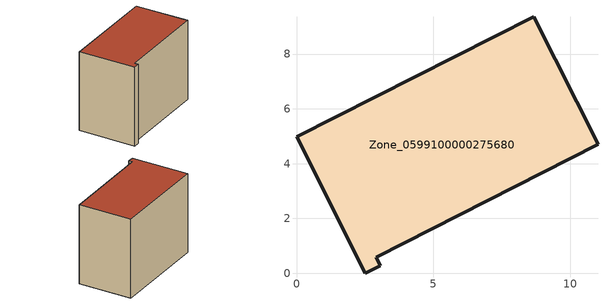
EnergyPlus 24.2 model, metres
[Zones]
Zone_0599100000275680
 floor ground (C_G): 0,4.99 8.66,9.36 11.01,4.71 2.9,0.59 3.06,0.28 2.51,0 z3.34
 wall outside (C_F): 2.51,0 3.06,0.28 2.9,0.59 11.01,4.71 8.66,9.36 0,4.99 2.51,0 z3.34:11.11
 roof outside (C_R): 8.66,9.36 0,4.99 2.51,0 3.06,0.28 2.9,0.59 11.01,4.71 z11.11
[BUILDING]
Pand.0599100000275680: North Axis=0; Terrain=City; Loads Convergence Tolerance Value=0.04; Temperature Convergence Tolerance Value=0.4; Solar Distribution=FullExterior; Maximum Number of Warmup Days=25; Minimum Number of Warmup Days=1
[Site:Location]
Rotterdam.The.Hague.AP_ZH_NLD Design_Conditions: Latitude=51.96; Longitude=4.45; Time Zone=1; Elevation=-4.5
[SITE:GROUNDTEMPERATURE:BUILDINGSURFACE]
18, 18, 18, 18, 18, 18, 18, 18, 18, 18, 18, 18
[MATERIAL] Thermal Absorptance=0.9; Solar Absorptance=0.7; Visible Absorptance=0.7
Name | Roughness | Thickness | Conductivity | Density | Specific Heat
G.TI.1992-2005 | MediumSmooth | 0.15 | 0.06 | 540 | 1210
F.TI.1992-2005 | Rough | 0.3 | 0.12 | 1920 | 840
R.TI.1992-2005 | MediumRough | 0.2 | 0.08 | 1500 | 1000
[CONSTRUCTION]
C_G: G.TI.1992-2005
C_F: F.TI.1992-2005
C_R: R.TI.1992-2005
[ZONE]
Zone_0599100000275680: Type=1; Multiplier=1; Ceiling Height=Autocalculate; Volume=Autocalculate; Floor Area=autocalculate; Part of Total Floor Area=Yes
[ZONEINFILTRATION:DESIGNFLOWRATE]
Infil_Zone_0599100000275680: Zone or ZoneList or Space or SpaceList=Zone_0599100000275680; Schedule=AlwaysOn; Design Flow Rate Calculation Method=Flow/Area; Flow Rate per Floor Area=0.0015; Constant Term Coefficient=1; Temperature Term Coefficient=0; Velocity Term Coefficient=0; Velocity Squared Term Coefficient=0
[HVACTEMPLATE:ZONE:IDEALLOADSAIRSYSTEM]
Zone_0599100000275680: Maximum Heating Supply Air Temperature=50; Minimum Cooling Supply Air Temperature=13; Maximum Heating Supply Air Humidity Ratio=0.0156; Minimum Cooling Supply Air Humidity Ratio=0.0077; Heating Limit=NoLimit; Cooling Limit=NoLimit; Dehumidification Control Type=ConstantSensibleHeatRatio; Cooling Sensible Heat Ratio=0.7; Dehumidification Setpoint=60; Humidification Control Type=None; Humidification Setpoint=30; Outdoor Air Method=None; Outdoor Air Flow Rate per Person=0.00944; Outdoor Air Flow Rate per Zone Floor Area=0; Outdoor Air Flow Rate per Zone=0; Demand Controlled Ventilation Type=None; Outdoor Air Economizer Type=NoEconomizer; Heat Recovery Type=None; Sensible Heat Recovery Effectiveness=0.7; Latent Heat Recovery Effectiveness=0.65
[ZONECONTROL:THERMOSTAT]
ThermostatControl_Zone_0599100000275680: Zone or ZoneList=Zone_0599100000275680; Control Type Schedule=DualSetpointControlType; Control 1=Thermostat_Zone_0599100000275680; Temperature Difference Between Cutout And Setpoint=0
[THERMOSTATSETPOINT:DUALSETPOINT]
Thermostat_Zone_0599100000275680: Heating Setpoint Temperature Schedule=HeatingSetpoint_Zone_0599100000275680; Cooling Setpoint Temperature Schedule=CoolingSetpoint_Zone_0599100000275680
[SCHEDULE:COMPACT]
HeatingSetpoint_Zone_0599100000275680: Through: 12/31, For: AllDays, Until: 24:00, 21
CoolingSetpoint_Zone_0599100000275680: Through: 12/31, For: AllDays, Until: 24:00, 24
DualSetpointControlType: Through: 12/31, For: AllDays, Until: 24:00, 4
AlwaysOn: Through: 12/31, For: AllDays, Until: 24:00, 1
